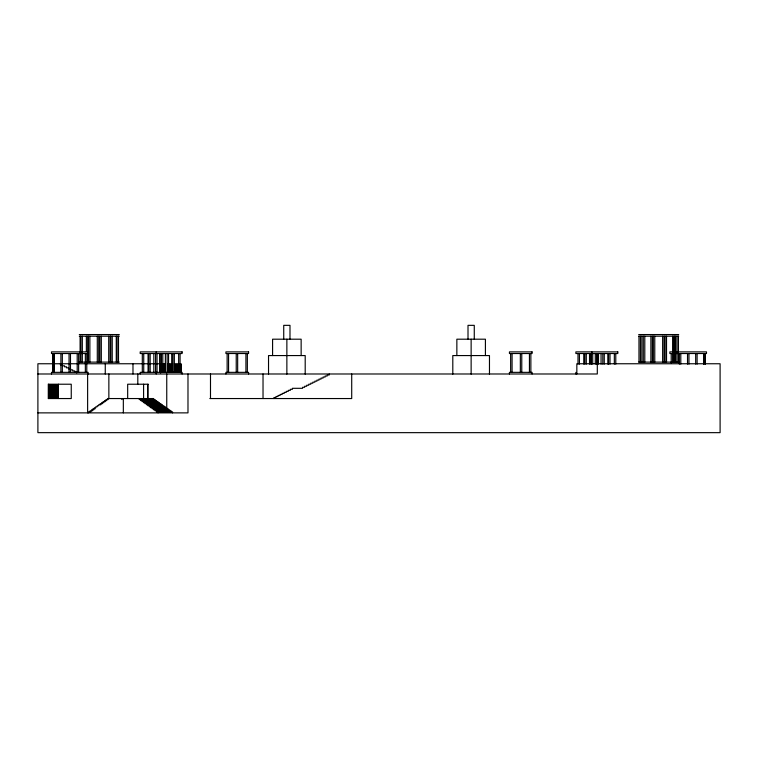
<?xml version="1.0" encoding="UTF-8"?>
<svg xmlns="http://www.w3.org/2000/svg" width="758" height="758" viewBox="0 0 758 758"><rect width="100%" height="100%" fill="white"/><g stroke="black" fill="none" stroke-linecap="round" stroke-linejoin="round"><path stroke-width="1.14" d="M79.296 334.553L119.3 334.553M638.7 334.553L678.704 334.553M79.296 336.192L119.3 336.192M638.7 336.192L678.704 336.192M672.223 351.883L669.854 351.883L669.854 353.522L672.621 353.522M674.582 351.883L706.503 351.883L706.503 353.522L674.582 353.522M79.296 362.116L119.3 362.116M638.7 362.116L678.704 362.116M165.244 363.755L37.9 363.755L37.9 432.657L720.1 432.657L720.1 363.755L576.838 363.755L576.838 373.988M167.518 363.755L172.066 363.755M174.34 363.755L181.162 363.755L181.162 372.964M62.459 364.778L60.413 364.778L60.413 363.755M160.696 364.778L165.244 364.778M167.518 364.778L172.066 364.778M174.34 364.778L181.162 364.778M62.459 365.801L64.506 365.801L64.506 366.825L66.552 366.825L66.552 367.848L68.599 367.848L68.599 368.871L70.646 368.871L70.646 369.895L72.692 369.895L72.692 370.918L74.739 370.918L74.739 371.941L76.785 371.941L76.785 372.964M160.696 365.801L165.244 365.801M167.518 365.801L172.066 365.801M174.34 365.801L181.162 365.801M160.696 366.825L165.244 366.825M167.518 366.825L172.066 366.825M174.34 366.825L181.162 366.825M160.696 367.848L165.244 367.848M167.518 367.848L172.066 367.848M174.34 367.848L181.162 367.848M160.696 368.871L165.244 368.871M167.518 368.871L172.066 368.871M174.34 368.871L181.162 368.871M160.696 369.895L165.244 369.895M167.518 369.895L172.066 369.895M174.34 369.895L181.162 369.895M160.696 370.918L165.244 370.918M167.518 370.918L172.066 370.918M174.34 370.918L181.162 370.918M160.696 371.941L165.244 371.941M167.518 371.941L172.066 371.941M174.34 371.941L181.162 371.941M37.9 373.988L597.304 373.988L597.304 363.755M48.133 384.221L71.252 384.221L71.252 398.547L48.133 398.547M148.161 384.221L127.676 384.221L127.676 398.547M48.133 385.244L58.366 385.244M48.133 386.267L58.366 386.267M48.133 387.291L58.366 387.291M48.133 388.314L58.366 388.314M48.133 389.337L58.366 389.337M48.133 390.361L58.366 390.361M48.133 391.384L58.366 391.384M48.133 392.407L58.366 392.407M48.133 393.43L58.366 393.43M48.133 394.454L58.366 394.454M48.133 395.477L58.366 395.477M48.133 396.5L58.366 396.5M48.133 397.524L58.366 397.524M209.843 398.547L351.712 398.547L351.712 373.988M108.195 399.57L105.968 399.57L105.968 400.594M106.745 400.594L104.519 400.594L104.519 401.617M105.296 401.617L103.079 401.617L103.079 402.64M103.855 402.64L101.629 402.64L101.629 403.663M102.406 403.663L100.179 403.663L100.179 404.687M100.956 404.687L98.73 404.687L98.73 405.71L97.289 405.71L97.289 406.733L95.84 406.733L95.84 407.757L94.39 407.757L94.39 408.78M166.751 407.757L150.833 407.757L150.833 406.733M95.167 408.78L92.94 408.78L92.94 409.803M93.727 409.803L91.5 409.803L91.5 410.827M92.277 410.827L90.05 410.827L90.05 411.85M90.827 411.85L88.601 411.85L88.601 412.873M37.9 412.873L187.984 412.873L187.984 373.988M705.262 353.522L705.262 364.115M705.139 353.522L705.139 364.115M703.822 353.522L703.822 364.115M703.708 353.522L703.708 364.115M697.104 353.522L697.104 364.115M695.673 353.522L695.673 364.115M688.956 353.522L688.956 364.115M687.525 353.522L687.525 364.115M680.798 353.522L680.798 364.115M679.367 353.522L679.367 364.115M678.429 336.192L678.429 362.116M676.998 336.192L676.998 362.116M675.558 336.192L675.558 362.116M674.127 336.192L674.127 362.116M674.042 336.192L674.042 362.116M672.611 336.192L672.611 362.116M671.218 353.522L671.218 362.93M666.519 336.192L666.519 362.116M665.098 336.192L665.098 362.116M664.065 336.192L664.065 362.116M662.634 336.192L662.634 362.116M654.77 336.192L654.77 362.116M653.339 336.192L653.339 362.116M652.306 336.192L652.306 362.116M650.885 336.192L650.885 362.116M644.793 336.192L644.793 362.116M643.277 336.192L643.277 362.116M641.846 336.192L641.846 362.116M640.406 336.192L640.406 362.116M638.975 336.192L638.975 362.116M615.78 353.522L615.78 364.115M614.34 353.522L614.34 364.115M610.01 353.522L610.01 364.115M608.579 353.522L608.579 364.115M607.831 353.522L607.831 364.115M604.249 353.522L604.249 364.115M602.818 353.522L602.818 364.115M601.056 353.522L601.056 364.115M598.479 353.522L598.479 364.115M597.048 353.522L597.048 364.115M596.726 353.522L596.726 364.115M595.295 353.522L595.295 364.115M592.718 353.522L592.718 364.115M591.894 351.883L591.894 353.522M591.287 353.522L591.287 364.115M590.965 353.522L590.965 364.115M589.525 353.522L589.525 364.115M586.285 353.522L586.285 364.115M584.854 353.522L584.854 364.115M583.764 353.522L583.764 364.115M579.434 353.522L579.434 364.115M578.003 353.522L578.003 364.115M575.881 372.349L575.881 373.988M532.078 373.988L532.078 372.349L509.433 372.349L509.433 373.988M530.865 353.522L530.865 372.349M529.435 353.522L529.435 372.349M521.769 353.522L521.769 372.349M520.339 353.522L520.339 372.349M512.076 353.522L512.076 372.349M510.646 353.522L510.646 372.349M489.469 374.149L489.469 355.568L452.801 355.568L452.801 374.149M485.414 355.568L485.414 339.196L456.856 339.196L456.856 355.568M474.271 339.196L474.271 325.343L468.008 325.343L468.008 339.196M471.135 339.196L471.135 374.149M329.199 373.988L329.199 375.011L327.153 375.011L327.153 376.034L325.106 376.034L325.106 377.058L323.06 377.058L323.06 378.081L321.013 378.081L321.013 379.104L318.966 379.104L318.966 380.128L316.92 380.128L316.92 381.151L314.873 381.151L314.873 382.174L312.827 382.174L312.827 383.197L310.78 383.197L310.78 384.221L308.733 384.221L308.733 385.244L306.687 385.244L306.687 386.267L304.64 386.267L304.64 387.291L302.594 387.291L302.594 388.314L292.361 388.314L292.361 389.337L290.314 389.337L290.314 390.361L288.267 390.361L288.267 391.384L286.221 391.384L286.221 392.407L284.174 392.407L284.174 393.43L282.128 393.43L282.128 394.454L280.081 394.454L280.081 395.477L278.034 395.477L278.034 396.5L275.988 396.5L275.988 397.524L273.941 397.524L273.941 398.547M305.199 374.149L305.199 355.568L268.531 355.568L268.531 374.149M301.144 355.568L301.144 339.196L272.586 339.196L272.586 355.568M289.992 339.196L289.992 325.343L283.729 325.343L283.729 339.196M286.865 339.196L286.865 374.149M263.026 373.988L263.026 398.547M248.567 373.988L248.567 372.349L225.922 372.349L225.922 373.988M247.354 353.522L247.354 372.349M245.924 353.522L245.924 372.349M237.661 353.522L237.661 372.349M236.231 353.522L236.231 372.349M228.565 353.522L228.565 372.349M227.135 353.522L227.135 372.349M210.497 373.988L210.497 398.547M182.119 373.988L182.119 372.349L140.192 372.349L140.192 373.988M180.082 353.522L180.082 372.349M178.651 353.522L178.651 372.349M174.321 353.522L174.321 372.349M172.89 353.522L172.89 372.349M172.54 412.873L172.54 411.85L156.622 411.85L156.622 410.827M171.715 353.522L171.715 372.349M171.09 411.85L171.09 410.827L155.172 410.827L155.172 409.803M169.64 410.827L169.64 409.803L153.722 409.803L153.722 408.78M168.551 353.522L168.551 372.349M168.2 409.803L168.2 408.78L152.282 408.78L152.282 407.757M167.12 353.522L167.12 372.349M166.751 373.988L166.751 409.339M165.367 353.522L165.367 372.349M165.301 407.757L165.301 406.733L149.383 406.733L149.383 405.71M163.851 406.733L163.851 405.71L147.933 405.71L147.933 404.687M162.79 353.522L162.79 372.349M162.411 405.71L162.411 404.687L146.493 404.687L146.493 403.663M161.359 353.522L161.359 372.349M161.028 353.522L161.028 372.349M160.961 404.687L160.961 403.663L145.043 403.663L145.043 402.64M160.696 363.755L160.696 372.964M159.597 353.522L159.597 372.349M159.512 403.663L159.512 402.64L143.594 402.64L143.594 401.617M158.062 402.64L158.062 401.617L142.144 401.617L142.144 400.594M158.062 411.85L158.062 412.873M157.029 353.522L157.029 372.349M156.622 401.617L156.622 400.594L140.704 400.594L140.704 399.57M156.205 351.883L156.205 353.522M156.205 372.349L156.205 373.988M155.589 353.522L155.589 372.349M155.172 400.594L155.172 399.57L139.254 399.57L139.254 398.547M153.836 353.522L153.836 372.349M153.722 399.57L153.722 398.547L107.418 398.547L107.418 399.57M150.169 353.522L150.169 372.349M148.739 353.522L148.739 372.349M148.066 353.522L148.066 372.349M147.933 384.221L147.933 398.547M147.658 384.514L147.658 398.547M143.736 353.522L143.736 372.349M143.594 384.221L143.594 398.547M142.305 353.522L142.305 372.349M137.804 373.988L137.804 384.221M132.982 363.755L132.982 373.988M123.336 398.547L123.336 412.873M121.886 398.547L121.886 399.57M118.494 336.192L118.494 362.116M117.064 336.192L117.064 362.116M116.268 336.192L116.268 362.116M112.231 336.192L112.231 362.116M110.81 336.192L110.81 362.116M110.147 336.192L110.147 362.116M108.858 373.988L108.858 398.727M108.716 336.192L108.716 362.116M105.267 363.755L105.267 373.988M101.307 336.192L101.307 362.116M99.876 336.192L99.876 362.116M98.72 336.192L98.72 362.116M97.289 336.192L97.289 362.116M89.88 336.192L89.88 362.116M88.449 336.192L88.449 362.116M88.146 373.988L88.146 372.349L51.497 372.349L51.497 373.988M87.786 336.192L87.786 362.116M87.625 373.988L87.625 412.873M86.782 353.522L86.782 372.349M86.365 336.192L86.365 351.513M85.351 353.522L85.351 372.349M82.328 336.192L82.328 362.116M80.898 336.192L80.898 362.116M80.102 336.192L80.102 362.116M78.633 353.522L78.633 372.349M77.202 353.522L77.202 372.349M70.475 353.522L70.475 372.349M69.044 353.522L69.044 372.349M62.327 353.522L62.327 372.349M60.896 353.522L60.896 372.349M58.366 384.221L58.366 398.547M54.292 353.522L54.292 372.349M54.178 353.522L54.178 372.349M52.861 353.522L52.861 372.349M52.738 353.522L52.738 372.349M48.739 384.221L48.739 398.547M88.146 351.883L51.497 351.883L51.497 353.522L88.146 353.522L88.146 351.883M182.119 351.883L140.192 351.883L140.192 353.522L182.119 353.522L182.119 351.883M248.567 351.883L225.922 351.883L225.922 353.522L248.567 353.522L248.567 351.883M532.078 351.883L509.433 351.883L509.433 353.522L532.078 353.522L532.078 351.883M617.808 351.883L575.881 351.883L575.881 353.522L617.808 353.522L617.808 351.883"/></g></svg>
